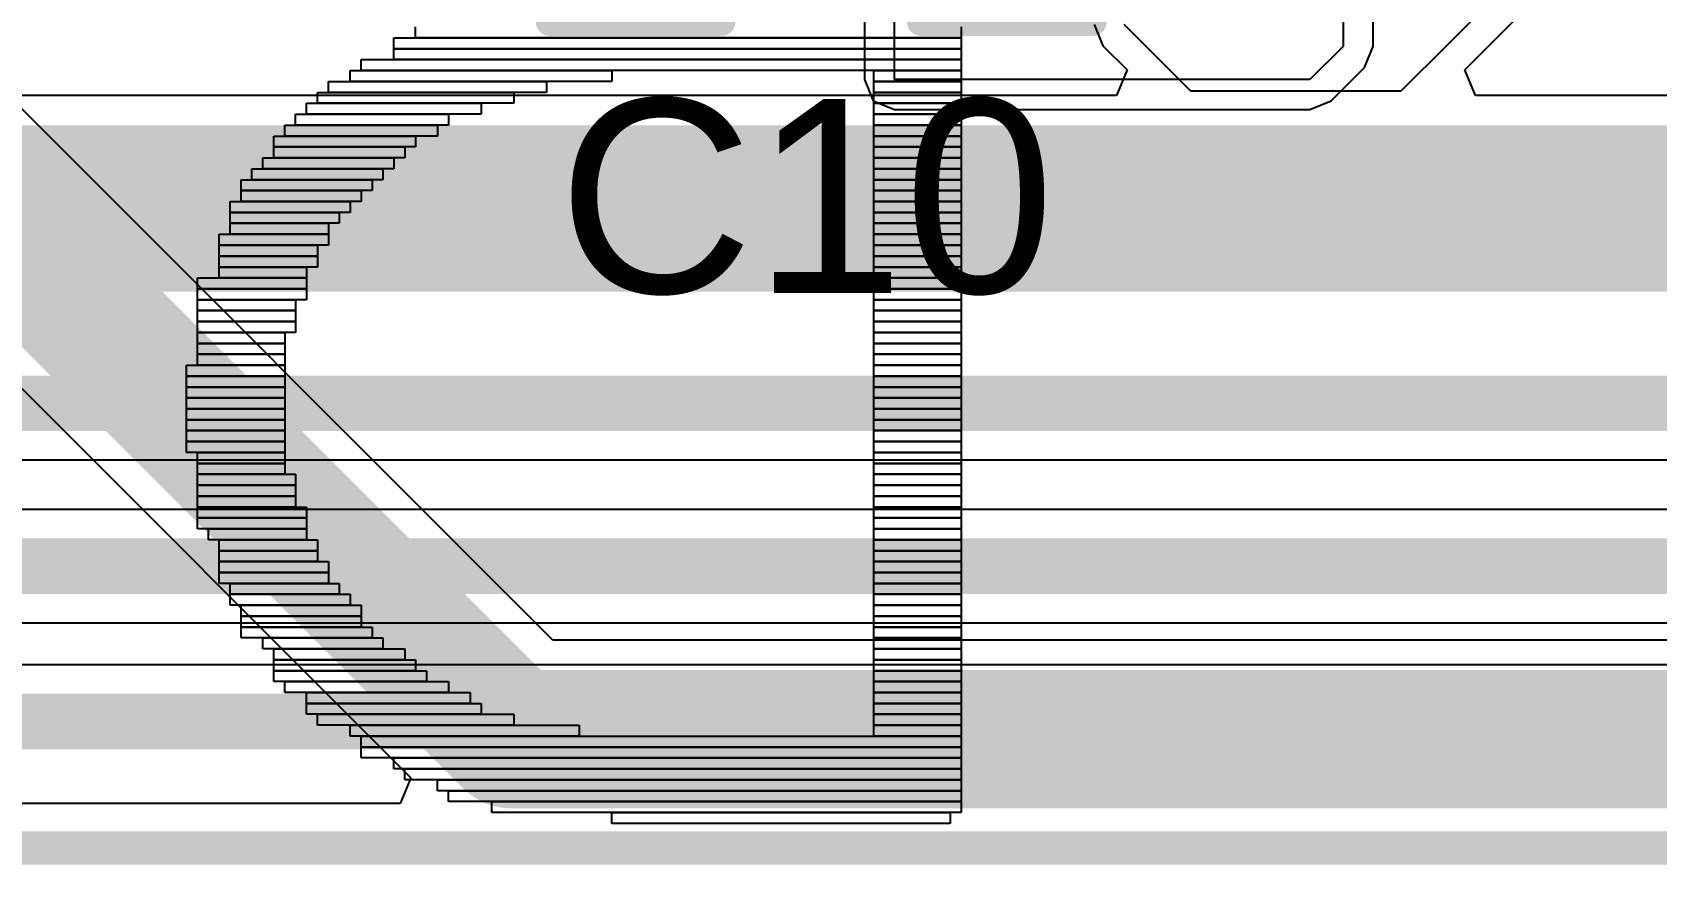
# Model space of a CAD drawing. Header units: inches. Extents: x -25 to 271, y -41 to 15.
# Drawn here: x 28.87 to 36.31, y -38.06 to -34.25 of the extents above; entities that cross this region are included whole.
import ezdxf

# ---------------------------------------------------------------- set-up
doc = ezdxf.new("R2010")
doc.units = ezdxf.units.IN
for name, color, linetype in [('Board_outline', 216, 'Continuous'), ('Bottom Layer', 5, 'Continuous'), ('Bottom Overlay', 54, 'Continuous'), ('Top Layer', 1, 'Continuous'), ('Top Overlay', 2, 'Continuous'), ('Top Paste', 8, 'Continuous'), ('Top Solder', 216, 'Continuous')]:
    doc.layers.add(name, color=color, linetype=linetype)
doc.styles.add('Arial', font='', dxfattribs={"height": 0.2})
doc.styles.get('Arial').set_extended_font_data('Arial')

# ---------------------------------------------------------------- blocks, each defined once
blk = doc.blocks.new('CAP_0603_30')
at = {"layer": 'Top Layer'}
for points in [[(-0.381, 0.4445), (-0.381, -0.4445), (-1.143, -0.4445), (-1.143, 0.4445)], [(1.143, 0.4445), (1.143, -0.4445), (0.381, -0.4445), (0.381, 0.4445)]]:
    blk.add_hatch(color=1, dxfattribs=at).paths.add_polyline_path(points)
at = {"layer": 'Top Paste'}
for points in [[(-0.381, 0.4445), (-0.381, -0.4445), (-1.143, -0.4445), (-1.143, 0.4445)], [(1.143, 0.4445), (1.143, -0.4445), (0.381, -0.4445), (0.381, 0.4445)]]:
    blk.add_hatch(color=8, dxfattribs=at).paths.add_polyline_path(points)
at = {"layer": 'Top Solder'}
for points in [[(-0.321, 0.5045), (-0.321, -0.5045), (-1.203, -0.5045), (-1.203, 0.5045)], [(1.203, 0.5045), (1.203, -0.5045), (0.321, -0.5045), (0.321, 0.5045)]]:
    blk.add_hatch(color=216, dxfattribs=at).paths.add_polyline_path(points)
at = {"layer": 'Top Overlay'}
for points in [[(-0.4572, 0.5334, 0.127, 0.127, 0), (-1.2446, 0.5334, 0.127, 0.127, 0)], [(-1.2446, 0.5334, 0.127, 0.127, 0), (-1.2446, -0.5334, 0.127, 0.127, 0)], [(1.2446, 0.5334, 0.127, 0.127, 0), (0.4572, 0.5334, 0.127, 0.127, 0)], [(1.2446, 0.5334, 0.127, 0.127, 0), (1.2446, -0.5334, 0.127, 0.127, 0)], [(-0.4572, -0.5334, 0.127, 0.127, 0), (-1.2446, -0.5334, 0.127, 0.127, 0)], [(1.2446, -0.5334, 0.127, 0.127, 0), (0.4572, -0.5334, 0.127, 0.127, 0)]]:
    blk.add_lwpolyline(points, format="xyseb", dxfattribs=at)
for points in [[(-1.2764, 0.5334, 0.0635, 0.0635, 1), (-1.2128, 0.5334, 0.0635, 0.0635, 1)], [(-1.2764, 0.5334, 0.0635, 0.0635, 1), (-1.2128, 0.5334, 0.0635, 0.0635, 1)], [(-0.4889, 0.5334, 0.0635, 0.0635, 1), (-0.4254, 0.5334, 0.0635, 0.0635, 1)], [(0.4254, 0.5334, 0.0635, 0.0635, 1), (0.4889, 0.5334, 0.0635, 0.0635, 1)], [(1.2128, 0.5334, 0.0635, 0.0635, 1), (1.2764, 0.5334, 0.0635, 0.0635, 1)], [(1.2128, 0.5334, 0.0635, 0.0635, 1), (1.2764, 0.5334, 0.0635, 0.0635, 1)], [(-1.2764, -0.5334, 0.0635, 0.0635, 1), (-1.2128, -0.5334, 0.0635, 0.0635, 1)], [(-1.2764, -0.5334, 0.0635, 0.0635, 1), (-1.2128, -0.5334, 0.0635, 0.0635, 1)], [(-0.4889, -0.5334, 0.0635, 0.0635, 1), (-0.4254, -0.5334, 0.0635, 0.0635, 1)], [(0.4254, -0.5334, 0.0635, 0.0635, 1), (0.4889, -0.5334, 0.0635, 0.0635, 1)], [(1.2128, -0.5334, 0.0635, 0.0635, 1), (1.2764, -0.5334, 0.0635, 0.0635, 1)], [(1.2128, -0.5334, 0.0635, 0.0635, 1), (1.2764, -0.5334, 0.0635, 0.0635, 1)]]:
    blk.add_lwpolyline(points, format="xyseb", close=True, dxfattribs=at)

msp = doc.modelspace()

# ---------------------------------------------------------------- linework, layer by layer
at = {"layer": 'Board_outline'}
msp.add_lwpolyline([(-16.5189, -37.9885, 0.1524, 0.1524, 0), (73.4812, -37.9885, 0.1524, 0.1524, 0)], format="xyseb", dxfattribs=at)
at = {"layer": 'Bottom Layer'}
for p, q in [((35.5722, -34.0883), (35.1391, -34.5214)), ((33.733, -34.2153), (33.7732, -34.3125)), ((34.1765, -34.5214), (33.8704, -34.2153)), ((35.432, -34.423), (35.6694, -34.1855)), ((33.7732, -34.3125), (33.8837, -34.423)), ((33.8837, -34.423), (33.8351, -34.5403)), ((35.4806, -34.5403), (35.432, -34.423)), ((33.8351, -34.5403), (13.2973, -34.5403)), ((35.1391, -34.5214), (34.1765, -34.5214)), ((40.307, -34.5403), (35.4806, -34.5403)), ((18.7173, -36.2105), (45.7124, -36.2105)), ((47.3962, -36.4385), (18.6444, -36.4385)), ((21.5984, -36.9565), (42.1181, -36.9565)), ((42.1176, -37.1504), (21.599, -37.1504))]:
    msp.add_line(p, q, dxfattribs=at)
for points in [[(11.881, -35.0582, 0.762, 0.762, 0), (40.9514, -35.0582, 0.762, 0.762, 0)], [(18.3725, -35.9515, 0.254, 0.254, 0), (45.7124, -35.9515, 0.254, 0.254, 0)], [(12.1223, -36.6975, 0.254, 0.254, 0), (47.5035, -36.6975, 0.254, 0.254, 0)], [(21.2223, -37.4094, 0.254, 0.254, 0), (42.4942, -37.4094, 0.254, 0.254, 0)]]:
    msp.add_lwpolyline(points, format="xyseb", dxfattribs=at)
at = {"layer": 'Bottom Overlay'}
for p, q in [((30.6224, -34.2765), (30.6224, -34.2265)), ((33.1225, -34.2265), (33.1225, -34.2765)), ((30.5223, -34.3266), (30.5223, -34.2765)), ((30.5223, -34.2765), (33.1225, -34.2765)), ((33.1225, -34.2765), (30.6224, -34.2765)), ((33.1225, -34.2765), (33.1225, -34.3266)), ((30.3724, -34.4264), (30.3724, -34.3764)), ((30.3724, -34.3764), (33.1225, -34.3764)), ((30.5223, -34.3764), (30.5223, -34.3266)), ((30.5223, -34.3266), (33.1225, -34.3266)), ((33.1225, -34.3266), (30.5223, -34.3266)), ((33.1225, -34.3764), (30.5223, -34.3764)), ((33.1225, -34.3266), (33.1225, -34.3764)), ((33.1225, -34.3764), (33.1225, -34.4264)), ((30.3224, -34.4764), (30.3224, -34.4264)), ((30.3224, -34.4264), (31.5223, -34.4264)), ((33.1225, -34.4264), (30.3724, -34.4264)), ((31.5223, -34.4264), (31.5223, -34.4764)), ((32.7224, -34.4764), (32.7224, -34.4264)), ((32.7224, -34.4264), (33.1225, -34.4264)), ((33.1225, -34.4264), (33.1225, -34.4764)), ((30.1723, -34.5765), (30.1723, -34.5265)), ((30.1723, -34.5265), (31.0725, -34.5265)), ((30.2223, -34.5265), (30.2223, -34.4764)), ((30.2223, -34.4764), (31.2223, -34.4764)), ((31.2223, -34.5265), (30.2223, -34.5265)), ((31.5223, -34.4764), (30.3224, -34.4764)), ((31.0725, -34.5265), (31.0725, -34.5765)), ((31.2223, -34.4764), (31.2223, -34.5265)), ((32.7224, -34.5265), (32.7224, -34.4764)), ((32.7224, -34.4764), (33.1225, -34.4764)), ((33.1225, -34.4764), (32.7224, -34.4764)), ((33.1225, -34.5265), (32.7224, -34.5265)), ((32.7224, -34.5765), (32.7224, -34.5265)), ((32.7224, -34.5265), (33.1225, -34.5265)), ((33.1225, -34.4764), (33.1225, -34.5265)), ((33.1225, -34.5265), (33.1225, -34.5765)), ((30.1225, -34.6266), (30.1225, -34.5765)), ((30.1225, -34.5765), (30.9223, -34.5765)), ((31.0725, -34.5765), (30.1723, -34.5765)), ((30.9223, -34.5765), (30.9223, -34.6266)), ((32.7224, -34.6266), (32.7224, -34.5765)), ((32.7224, -34.5765), (33.1225, -34.5765)), ((33.1225, -34.5765), (32.7224, -34.5765)), ((33.1225, -34.5765), (33.1225, -34.6266)), ((30.0224, -34.7264), (30.0224, -34.6766)), ((30.0224, -34.6766), (30.7224, -34.6766)), ((30.0725, -34.6766), (30.0725, -34.6266)), ((30.0725, -34.6266), (30.7725, -34.6266)), ((30.7725, -34.6766), (30.0725, -34.6766)), ((30.9223, -34.6266), (30.1225, -34.6266)), ((30.7224, -34.6766), (30.7224, -34.7264)), ((30.7725, -34.6266), (30.7725, -34.6766)), ((32.7224, -34.6766), (32.7224, -34.6266)), ((32.7224, -34.6266), (33.1225, -34.6266)), ((33.1225, -34.6266), (32.7224, -34.6266)), ((32.7224, -34.7264), (32.7224, -34.6766)), ((32.7224, -34.6766), (33.1225, -34.6766)), ((33.1225, -34.6766), (32.7224, -34.6766)), ((33.1225, -34.6266), (33.1225, -34.6766)), ((33.1225, -34.6766), (33.1225, -34.7264)), ((29.9724, -34.7764), (29.9724, -34.7264)), ((29.9724, -34.7264), (30.6224, -34.7264)), ((30.7224, -34.7264), (30.0224, -34.7264)), ((30.6224, -34.7264), (30.6224, -34.7764)), ((33.1225, -34.7264), (32.7224, -34.7264)), ((32.7224, -34.7764), (32.7224, -34.7264)), ((32.7224, -34.7264), (33.1225, -34.7264)), ((33.1225, -34.7264), (33.1225, -34.7764)), ((29.9223, -34.8765), (29.9223, -34.8264)), ((29.9223, -34.8264), (30.5223, -34.8264)), ((29.9724, -34.8264), (29.9724, -34.7764)), ((29.9724, -34.7764), (30.5723, -34.7764)), ((30.6224, -34.7764), (29.9724, -34.7764)), ((30.5723, -34.8264), (29.9724, -34.8264)), ((30.5223, -34.8264), (30.5223, -34.8765)), ((30.5723, -34.7764), (30.5723, -34.8264)), ((32.7224, -34.8264), (32.7224, -34.7764)), ((32.7224, -34.7764), (33.1225, -34.7764)), ((33.1225, -34.7764), (32.7224, -34.7764)), ((32.7224, -34.8765), (32.7224, -34.8264)), ((32.7224, -34.8264), (33.1225, -34.8264)), ((33.1225, -34.8264), (32.7224, -34.8264)), ((33.1225, -34.7764), (33.1225, -34.8264)), ((33.1225, -34.8264), (33.1225, -34.8765)), ((29.8723, -34.9265), (29.8723, -34.8765)), ((29.8723, -34.8765), (30.4725, -34.8765)), ((30.5223, -34.8765), (29.9223, -34.8765)), ((30.4725, -34.8765), (30.4725, -34.9265)), ((33.1225, -34.8765), (32.7224, -34.8765)), ((32.7224, -34.9265), (32.7224, -34.8765)), ((32.7224, -34.8765), (33.1225, -34.8765)), ((33.1225, -34.8765), (33.1225, -34.9265)), ((29.8223, -34.9766), (29.8223, -34.9265)), ((29.8223, -34.9265), (30.4225, -34.9265)), ((29.8223, -35.0266), (29.8223, -34.9766)), ((29.8223, -34.9766), (30.3724, -34.9766)), ((30.4225, -34.9766), (29.8223, -34.9766)), ((30.4725, -34.9265), (29.8723, -34.9265)), ((30.3724, -34.9766), (30.3724, -35.0266)), ((30.4225, -34.9265), (30.4225, -34.9766)), ((33.1225, -34.9265), (32.7224, -34.9265)), ((32.7224, -34.9766), (32.7224, -34.9265)), ((32.7224, -34.9265), (33.1225, -34.9265)), ((32.7224, -35.0266), (32.7224, -34.9766)), ((32.7224, -34.9766), (33.1225, -34.9766)), ((33.1225, -34.9766), (32.7224, -34.9766)), ((33.1225, -34.9265), (33.1225, -34.9766)), ((33.1225, -34.9766), (33.1225, -35.0266)), ((29.7725, -35.0764), (29.7725, -35.0266)), ((29.7725, -35.0266), (30.3224, -35.0266)), ((30.3724, -35.0266), (29.8223, -35.0266)), ((30.3224, -35.0266), (30.3224, -35.0764)), ((33.1225, -35.0266), (32.7224, -35.0266)), ((32.7224, -35.0764), (32.7224, -35.0266)), ((32.7224, -35.0266), (33.1225, -35.0266)), ((33.1225, -35.0266), (33.1225, -35.0764)), ((30.3224, -35.0764), (29.7725, -35.0764)), ((29.7725, -35.1264), (29.7725, -35.0764)), ((29.7725, -35.0764), (30.2724, -35.0764)), ((29.7725, -35.1765), (29.7725, -35.1264)), ((29.7725, -35.1264), (30.2223, -35.1264)), ((30.2724, -35.1264), (29.7725, -35.1264)), ((30.2223, -35.1264), (30.2223, -35.1765)), ((30.2724, -35.0764), (30.2724, -35.1264)), ((32.7224, -35.1264), (32.7224, -35.0764)), ((32.7224, -35.0764), (33.1225, -35.0764)), ((33.1225, -35.0764), (32.7224, -35.0764)), ((32.7224, -35.1765), (32.7224, -35.1264)), ((32.7224, -35.1264), (33.1225, -35.1264)), ((33.1225, -35.1264), (32.7224, -35.1264)), ((33.1225, -35.0764), (33.1225, -35.1264)), ((33.1225, -35.1264), (33.1225, -35.1765)), ((29.7224, -35.2265), (29.7224, -35.1765)), ((29.7224, -35.1765), (30.2223, -35.1765)), ((30.2223, -35.1765), (29.7725, -35.1765)), ((30.2223, -35.1765), (30.2223, -35.2265)), ((32.7224, -35.2265), (32.7224, -35.1765)), ((32.7224, -35.1765), (33.1225, -35.1765)), ((33.1225, -35.1765), (32.7224, -35.1765)), ((33.1225, -35.1765), (33.1225, -35.2265)), ((29.7224, -35.2765), (29.7224, -35.2265)), ((29.7224, -35.2265), (30.1723, -35.2265)), ((30.2223, -35.2265), (29.7224, -35.2265)), ((29.7224, -35.3266), (29.7224, -35.2765)), ((29.7224, -35.2765), (30.1723, -35.2765)), ((30.1723, -35.2765), (29.7224, -35.2765)), ((30.1723, -35.2265), (30.1723, -35.2765)), ((30.1723, -35.2765), (30.1723, -35.3266)), ((33.1225, -35.2265), (32.7224, -35.2265)), ((32.7224, -35.2765), (32.7224, -35.2265)), ((32.7224, -35.2265), (33.1225, -35.2265)), ((33.1225, -35.2765), (32.7224, -35.2765)), ((32.7224, -35.3266), (32.7224, -35.2765)), ((32.7224, -35.2765), (33.1225, -35.2765)), ((33.1225, -35.2265), (33.1225, -35.2765)), ((33.1225, -35.2765), (33.1225, -35.3266)), ((30.1723, -35.3266), (29.7224, -35.3266)), ((29.7224, -35.3764), (29.7224, -35.3266)), ((29.7224, -35.3266), (30.1225, -35.3266)), ((30.1225, -35.3266), (30.1225, -35.3764)), ((33.1225, -35.3266), (32.7224, -35.3266)), ((32.7224, -35.3764), (32.7224, -35.3266)), ((32.7224, -35.3266), (33.1225, -35.3266)), ((33.1225, -35.3266), (33.1225, -35.3764)), ((29.6224, -35.4264), (29.6224, -35.3764)), ((29.6224, -35.3764), (30.1225, -35.3764)), ((29.6224, -35.4764), (29.6224, -35.4264)), ((29.6224, -35.4264), (30.1225, -35.4264)), ((30.1225, -35.4264), (29.6224, -35.4264)), ((30.1225, -35.3764), (29.7224, -35.3764)), ((30.1225, -35.3764), (30.1225, -35.4264)), ((30.1225, -35.4264), (30.1225, -35.4764)), ((32.7224, -35.4264), (32.7224, -35.3764)), ((32.7224, -35.3764), (33.1225, -35.3764)), ((33.1225, -35.3764), (32.7224, -35.3764)), ((33.1225, -35.4264), (32.7224, -35.4264)), ((32.7224, -35.4764), (32.7224, -35.4264)), ((32.7224, -35.4264), (33.1225, -35.4264)), ((33.1225, -35.3764), (33.1225, -35.4264)), ((33.1225, -35.4264), (33.1225, -35.4764)), ((30.1225, -35.4764), (29.6224, -35.4764)), ((29.6224, -35.5265), (29.6224, -35.4764)), ((29.6224, -35.4764), (30.0725, -35.4764)), ((30.0725, -35.4764), (30.0725, -35.5265)), ((32.7224, -35.5265), (32.7224, -35.4764)), ((32.7224, -35.4764), (33.1225, -35.4764)), ((33.1225, -35.4764), (32.7224, -35.4764)), ((33.1225, -35.4764), (33.1225, -35.5265)), ((29.6224, -35.5765), (29.6224, -35.5265)), ((29.6224, -35.5265), (30.0725, -35.5265)), ((30.0725, -35.5265), (29.6224, -35.5265)), ((29.6224, -35.6265), (29.6224, -35.5765)), ((29.6224, -35.5765), (30.0725, -35.5765)), ((30.0725, -35.5765), (29.6224, -35.5765)), ((30.0725, -35.5265), (30.0725, -35.5765)), ((30.0725, -35.5765), (30.0725, -35.6265)), ((32.7224, -35.5765), (32.7224, -35.5265)), ((32.7224, -35.5265), (33.1225, -35.5265)), ((33.1225, -35.5265), (32.7224, -35.5265)), ((32.7224, -35.6265), (32.7224, -35.5765)), ((32.7224, -35.5765), (33.1225, -35.5765)), ((33.1225, -35.5765), (32.7224, -35.5765)), ((33.1225, -35.5265), (33.1225, -35.5765)), ((33.1225, -35.5765), (33.1225, -35.6265)), ((30.0725, -35.6265), (29.6224, -35.6265)), ((29.6224, -35.6766), (29.6224, -35.6265)), ((29.6224, -35.6265), (30.0224, -35.6265)), ((30.0224, -35.6265), (30.0224, -35.6766)), ((33.1225, -35.6265), (32.7224, -35.6265)), ((32.7224, -35.6766), (32.7224, -35.6265)), ((32.7224, -35.6265), (33.1225, -35.6265)), ((33.1225, -35.6265), (33.1225, -35.6766)), ((29.6224, -35.7264), (29.6224, -35.6766)), ((29.6224, -35.6766), (30.0224, -35.6766)), ((30.0224, -35.6766), (29.6224, -35.6766)), ((30.0224, -35.7264), (29.6224, -35.7264)), ((29.6224, -35.7764), (29.6224, -35.7264)), ((29.6224, -35.7264), (30.0224, -35.7264)), ((30.0224, -35.6766), (30.0224, -35.7264)), ((30.0224, -35.7264), (30.0224, -35.7764)), ((33.1225, -35.6766), (32.7224, -35.6766)), ((32.7224, -35.7264), (32.7224, -35.6766)), ((32.7224, -35.6766), (33.1225, -35.6766)), ((32.7224, -35.7764), (32.7224, -35.7264)), ((32.7224, -35.7264), (33.1225, -35.7264)), ((33.1225, -35.7264), (32.7224, -35.7264)), ((33.1225, -35.6766), (33.1225, -35.7264)), ((33.1225, -35.7264), (33.1225, -35.7764)), ((29.5723, -35.8264), (29.5723, -35.7764)), ((29.5723, -35.7764), (30.0224, -35.7764)), ((30.0224, -35.7764), (29.6224, -35.7764)), ((30.0224, -35.7764), (30.0224, -35.8264)), ((33.1225, -35.7764), (32.7224, -35.7764)), ((32.7224, -35.8264), (32.7224, -35.7764)), ((32.7224, -35.7764), (33.1225, -35.7764)), ((33.1225, -35.7764), (33.1225, -35.8264)), ((30.0224, -35.8264), (29.5723, -35.8264)), ((29.5723, -35.8765), (29.5723, -35.8264)), ((29.5723, -35.8264), (30.0224, -35.8264)), ((30.0224, -35.8765), (29.5723, -35.8765)), ((29.5723, -35.9265), (29.5723, -35.8765)), ((29.5723, -35.8765), (30.0224, -35.8765)), ((30.0224, -35.8264), (30.0224, -35.8765)), ((30.0224, -35.8765), (30.0224, -35.9265)), ((32.7224, -35.8765), (32.7224, -35.8264)), ((32.7224, -35.8264), (33.1225, -35.8264)), ((33.1225, -35.8264), (32.7224, -35.8264)), ((33.1225, -35.8765), (32.7224, -35.8765)), ((32.7224, -35.9265), (32.7224, -35.8765)), ((32.7224, -35.8765), (33.1225, -35.8765)), ((33.1225, -35.8264), (33.1225, -35.8765)), ((33.1225, -35.8765), (33.1225, -35.9265)), ((30.0224, -35.9265), (29.5723, -35.9265)), ((29.5723, -35.9766), (29.5723, -35.9265)), ((29.5723, -35.9265), (30.0224, -35.9265)), ((30.0224, -35.9265), (30.0224, -35.9766)), ((32.7224, -35.9766), (32.7224, -35.9265)), ((32.7224, -35.9265), (33.1225, -35.9265)), ((33.1225, -35.9265), (32.7224, -35.9265)), ((33.1225, -35.9265), (33.1225, -35.9766)), ((30.0224, -35.9766), (29.5723, -35.9766)), ((29.5723, -36.0266), (29.5723, -35.9766)), ((29.5723, -35.9766), (30.0224, -35.9766)), ((30.0224, -36.0266), (29.5723, -36.0266)), ((29.5723, -36.0764), (29.5723, -36.0266)), ((29.5723, -36.0266), (30.0224, -36.0266)), ((30.0224, -35.9766), (30.0224, -36.0266)), ((30.0224, -36.0266), (30.0224, -36.0764)), ((32.7224, -36.0266), (32.7224, -35.9766)), ((32.7224, -35.9766), (33.1225, -35.9766)), ((33.1225, -35.9766), (32.7224, -35.9766)), ((33.1225, -36.0266), (32.7224, -36.0266)), ((32.7224, -36.0764), (32.7224, -36.0266)), ((32.7224, -36.0266), (33.1225, -36.0266)), ((33.1225, -35.9766), (33.1225, -36.0266)), ((33.1225, -36.0266), (33.1225, -36.0764)), ((29.5723, -36.1264), (29.5723, -36.0764)), ((29.5723, -36.0764), (30.0224, -36.0764)), ((30.0224, -36.0764), (29.5723, -36.0764)), ((30.0224, -36.0764), (30.0224, -36.1264)), ((32.7224, -36.1264), (32.7224, -36.0764)), ((32.7224, -36.0764), (33.1225, -36.0764)), ((33.1225, -36.0764), (32.7224, -36.0764)), ((33.1225, -36.0764), (33.1225, -36.1264)), ((29.5723, -36.1765), (29.5723, -36.1264)), ((29.5723, -36.1264), (30.0224, -36.1264)), ((30.0224, -36.1264), (29.5723, -36.1264)), ((30.0224, -36.1765), (29.5723, -36.1765)), ((29.6224, -36.2265), (29.6224, -36.1765)), ((29.6224, -36.1765), (30.0224, -36.1765)), ((30.0224, -36.1264), (30.0224, -36.1765)), ((30.0224, -36.1765), (30.0224, -36.2265)), ((33.1225, -36.1264), (32.7224, -36.1264)), ((32.7224, -36.1765), (32.7224, -36.1264)), ((32.7224, -36.1264), (33.1225, -36.1264)), ((33.1225, -36.1765), (32.7224, -36.1765)), ((32.7224, -36.2265), (32.7224, -36.1765)), ((32.7224, -36.1765), (33.1225, -36.1765)), ((33.1225, -36.1264), (33.1225, -36.1765)), ((33.1225, -36.1765), (33.1225, -36.2265)), ((30.0224, -36.2265), (29.6224, -36.2265)), ((29.6224, -36.2765), (29.6224, -36.2265)), ((29.6224, -36.2265), (30.0224, -36.2265)), ((30.0224, -36.2265), (30.0224, -36.2765)), ((33.1225, -36.2265), (32.7224, -36.2265)), ((32.7224, -36.2765), (32.7224, -36.2265)), ((32.7224, -36.2265), (33.1225, -36.2265)), ((33.1225, -36.2265), (33.1225, -36.2765)), ((29.6224, -36.3266), (29.6224, -36.2765)), ((29.6224, -36.2765), (30.0725, -36.2765)), ((30.0224, -36.2765), (29.6224, -36.2765)), ((30.0725, -36.3266), (29.6224, -36.3266)), ((29.6224, -36.3764), (29.6224, -36.3266)), ((29.6224, -36.3266), (30.0725, -36.3266)), ((30.0725, -36.2765), (30.0725, -36.3266)), ((30.0725, -36.3266), (30.0725, -36.3764)), ((33.1225, -36.2765), (32.7224, -36.2765)), ((32.7224, -36.3266), (32.7224, -36.2765)), ((32.7224, -36.2765), (33.1225, -36.2765)), ((32.7224, -36.3764), (32.7224, -36.3266)), ((32.7224, -36.3266), (33.1225, -36.3266)), ((33.1225, -36.3266), (32.7224, -36.3266)), ((33.1225, -36.2765), (33.1225, -36.3266)), ((33.1225, -36.3266), (33.1225, -36.3764)), ((30.0725, -36.3764), (29.6224, -36.3764)), ((29.6224, -36.4264), (29.6224, -36.3764)), ((29.6224, -36.3764), (30.0725, -36.3764)), ((30.0725, -36.3764), (30.0725, -36.4264)), ((33.1225, -36.3764), (32.7224, -36.3764)), ((32.7224, -36.4264), (32.7224, -36.3764)), ((32.7224, -36.3764), (33.1225, -36.3764)), ((33.1225, -36.3764), (33.1225, -36.4264)), ((30.0725, -36.4264), (29.6224, -36.4264)), ((29.6224, -36.4764), (29.6224, -36.4264)), ((29.6224, -36.4264), (30.1225, -36.4264)), ((29.6224, -36.5265), (29.6224, -36.4764)), ((29.6224, -36.4764), (30.1225, -36.4764)), ((30.1225, -36.4764), (29.6224, -36.4764)), ((30.1225, -36.4264), (30.1225, -36.4764)), ((30.1225, -36.4764), (30.1225, -36.5265)), ((33.1225, -36.4264), (32.7224, -36.4264)), ((32.7224, -36.4764), (32.7224, -36.4264)), ((32.7224, -36.4264), (33.1225, -36.4264)), ((32.7224, -36.5265), (32.7224, -36.4764)), ((32.7224, -36.4764), (33.1225, -36.4764)), ((33.1225, -36.4764), (32.7224, -36.4764)), ((33.1225, -36.4264), (33.1225, -36.4764)), ((33.1225, -36.4764), (33.1225, -36.5265)), ((30.1225, -36.5265), (29.6224, -36.5265)), ((29.6724, -36.5765), (29.6724, -36.5265)), ((29.6724, -36.5265), (30.1225, -36.5265)), ((30.1225, -36.5265), (30.1225, -36.5765)), ((32.7224, -36.5765), (32.7224, -36.5265)), ((32.7224, -36.5265), (33.1225, -36.5265)), ((33.1225, -36.5265), (32.7224, -36.5265)), ((33.1225, -36.5265), (33.1225, -36.5765)), ((30.1225, -36.5765), (29.6724, -36.5765)), ((29.7224, -36.6265), (29.7224, -36.5765)), ((29.7224, -36.5765), (30.1723, -36.5765)), ((30.1723, -36.6265), (29.7224, -36.6265)), ((29.7224, -36.6766), (29.7224, -36.6265)), ((29.7224, -36.6265), (30.1723, -36.6265)), ((30.1723, -36.5765), (30.1723, -36.6265)), ((30.1723, -36.6265), (30.1723, -36.6766)), ((33.1225, -36.5765), (32.7224, -36.5765)), ((32.7224, -36.6265), (32.7224, -36.5765)), ((32.7224, -36.5765), (33.1225, -36.5765)), ((32.7224, -36.6766), (32.7224, -36.6265)), ((32.7224, -36.6265), (33.1225, -36.6265)), ((33.1225, -36.6265), (32.7224, -36.6265)), ((33.1225, -36.5765), (33.1225, -36.6265)), ((33.1225, -36.6265), (33.1225, -36.6766)), ((29.7224, -36.7264), (29.7224, -36.6766)), ((29.7224, -36.6766), (30.2223, -36.6766)), ((30.1723, -36.6766), (29.7224, -36.6766)), ((30.2223, -36.6766), (30.2223, -36.7264)), ((33.1225, -36.6766), (32.7224, -36.6766)), ((32.7224, -36.7264), (32.7224, -36.6766)), ((32.7224, -36.6766), (33.1225, -36.6766)), ((33.1225, -36.6766), (33.1225, -36.7264)), ((30.2223, -36.7264), (29.7224, -36.7264)), ((29.7224, -36.7764), (29.7224, -36.7264)), ((29.7224, -36.7264), (30.2223, -36.7264)), ((30.2223, -36.7264), (30.2223, -36.7764)), ((32.7224, -36.7764), (32.7224, -36.7264)), ((32.7224, -36.7264), (33.1225, -36.7264)), ((33.1225, -36.7264), (32.7224, -36.7264)), ((33.1225, -36.7264), (33.1225, -36.7764)), ((30.2223, -36.7764), (29.7224, -36.7764)), ((29.7725, -36.8264), (29.7725, -36.7764)), ((29.7725, -36.7764), (30.2724, -36.7764)), ((30.2724, -36.8264), (29.7725, -36.8264)), ((29.7725, -36.8765), (29.7725, -36.8264)), ((29.7725, -36.8264), (30.3224, -36.8264)), ((30.2724, -36.7764), (30.2724, -36.8264)), ((30.3224, -36.8264), (30.3224, -36.8765)), ((33.1225, -36.7764), (32.7224, -36.7764)), ((32.7224, -36.8264), (32.7224, -36.7764)), ((32.7224, -36.7764), (33.1225, -36.7764)), ((32.7224, -36.8765), (32.7224, -36.8264)), ((32.7224, -36.8264), (33.1225, -36.8264)), ((33.1225, -36.8264), (32.7224, -36.8264)), ((33.1225, -36.7764), (33.1225, -36.8264)), ((33.1225, -36.8264), (33.1225, -36.8765)), ((30.3224, -36.8765), (29.7725, -36.8765)), ((29.8223, -36.9265), (29.8223, -36.8765)), ((29.8223, -36.8765), (30.3724, -36.8765)), ((30.3724, -36.8765), (30.3724, -36.9265)), ((32.7224, -36.9265), (32.7224, -36.8765)), ((32.7224, -36.8765), (33.1225, -36.8765)), ((33.1225, -36.8765), (32.7224, -36.8765)), ((33.1225, -36.8765), (33.1225, -36.9265)), ((30.3724, -36.9265), (29.8223, -36.9265)), ((29.8223, -36.9766), (29.8223, -36.9265)), ((29.8223, -36.9265), (30.3724, -36.9265)), ((30.3724, -36.9766), (29.8223, -36.9766)), ((29.8223, -37.0266), (29.8223, -36.9766)), ((29.8223, -36.9766), (30.4225, -36.9766)), ((30.3724, -36.9265), (30.3724, -36.9766)), ((30.4225, -36.9766), (30.4225, -37.0266)), ((33.1225, -36.9265), (32.7224, -36.9265)), ((32.7224, -36.9766), (32.7224, -36.9265)), ((32.7224, -36.9265), (33.1225, -36.9265)), ((32.7224, -37.0266), (32.7224, -36.9766)), ((32.7224, -36.9766), (33.1225, -36.9766)), ((33.1225, -36.9766), (32.7224, -36.9766)), ((33.1225, -36.9265), (33.1225, -36.9766)), ((33.1225, -36.9766), (33.1225, -37.0266)), ((30.4225, -37.0266), (29.8223, -37.0266)), ((29.9223, -37.0764), (29.9223, -37.0266)), ((29.9223, -37.0266), (30.4725, -37.0266)), ((30.4725, -37.0266), (30.4725, -37.0764)), ((33.1225, -37.0266), (32.7224, -37.0266)), ((32.7224, -37.0764), (32.7224, -37.0266)), ((32.7224, -37.0266), (33.1225, -37.0266)), ((33.1225, -37.0266), (33.1225, -37.0764)), ((30.4725, -37.0764), (29.9223, -37.0764)), ((29.9724, -37.1264), (29.9724, -37.0764)), ((29.9724, -37.0764), (30.5723, -37.0764)), ((30.5723, -37.1264), (29.9724, -37.1264)), ((29.9724, -37.1765), (29.9724, -37.1264)), ((29.9724, -37.1264), (30.6224, -37.1264)), ((30.5723, -37.0764), (30.5723, -37.1264)), ((30.6224, -37.1264), (30.6224, -37.1765)), ((32.7224, -37.1264), (32.7224, -37.0764)), ((32.7224, -37.0764), (33.1225, -37.0764)), ((33.1225, -37.0764), (32.7224, -37.0764)), ((32.7224, -37.1765), (32.7224, -37.1264)), ((32.7224, -37.1264), (33.1225, -37.1264)), ((33.1225, -37.1264), (32.7224, -37.1264)), ((33.1225, -37.0764), (33.1225, -37.1264)), ((33.1225, -37.1264), (33.1225, -37.1765)), ((29.9724, -37.2265), (29.9724, -37.1765)), ((29.9724, -37.1765), (30.6724, -37.1765)), ((30.6224, -37.1765), (29.9724, -37.1765)), ((30.6724, -37.1765), (30.6724, -37.2265)), ((32.7224, -37.2265), (32.7224, -37.1765)), ((32.7224, -37.1765), (33.1225, -37.1765)), ((33.1225, -37.1765), (32.7224, -37.1765)), ((33.1225, -37.1765), (33.1225, -37.2265)), ((30.6724, -37.2265), (29.9724, -37.2265)), ((30.0224, -37.2765), (30.0224, -37.2265)), ((30.0224, -37.2265), (30.7725, -37.2265)), ((30.7725, -37.2765), (30.0224, -37.2765)), ((30.1225, -37.3266), (30.1225, -37.2765)), ((30.1225, -37.2765), (30.8723, -37.2765)), ((30.7725, -37.2265), (30.7725, -37.2765)), ((30.8723, -37.2765), (30.8723, -37.3266)), ((33.1225, -37.2265), (32.7224, -37.2265)), ((32.7224, -37.2765), (32.7224, -37.2265)), ((32.7224, -37.2265), (33.1225, -37.2265)), ((33.1225, -37.2765), (32.7224, -37.2765)), ((32.7224, -37.3266), (32.7224, -37.2765)), ((32.7224, -37.2765), (33.1225, -37.2765)), ((33.1225, -37.2265), (33.1225, -37.2765)), ((33.1225, -37.2765), (33.1225, -37.3266)), ((30.8723, -37.3266), (30.1225, -37.3266)), ((30.1225, -37.3764), (30.1225, -37.3266)), ((30.1225, -37.3266), (30.9223, -37.3266)), ((30.9223, -37.3266), (30.9223, -37.3764)), ((32.7224, -37.3764), (32.7224, -37.3266)), ((32.7224, -37.3266), (33.1225, -37.3266)), ((33.1225, -37.3266), (32.7224, -37.3266)), ((33.1225, -37.3266), (33.1225, -37.3764)), ((30.9223, -37.3764), (30.1225, -37.3764)), ((30.1723, -37.4264), (30.1723, -37.3764)), ((30.1723, -37.3764), (31.0725, -37.3764)), ((31.0725, -37.4264), (30.1723, -37.4264)), ((30.3224, -37.4764), (30.3224, -37.4264)), ((30.3224, -37.4264), (31.3724, -37.4264)), ((31.0725, -37.3764), (31.0725, -37.4264)), ((31.3724, -37.4264), (31.3724, -37.4764)), ((33.1225, -37.3764), (32.7224, -37.3764)), ((32.7224, -37.4264), (32.7224, -37.3764)), ((32.7224, -37.3764), (33.1225, -37.3764)), ((33.1225, -37.4264), (32.7224, -37.4264)), ((32.7224, -37.4764), (32.7224, -37.4264)), ((32.7224, -37.4264), (33.1225, -37.4264)), ((33.1225, -37.3764), (33.1225, -37.4264)), ((33.1225, -37.4264), (33.1225, -37.4764)), ((31.3724, -37.4764), (30.3224, -37.4764)), ((30.3724, -37.5265), (30.3724, -37.4764)), ((30.3724, -37.4764), (33.1225, -37.4764)), ((33.1225, -37.4764), (32.7224, -37.4764)), ((33.1225, -37.4764), (33.1225, -37.5265)), ((30.3724, -37.5765), (30.3724, -37.5265)), ((30.3724, -37.5265), (33.1225, -37.5265)), ((33.1225, -37.5265), (30.3724, -37.5265)), ((33.1225, -37.5765), (30.3724, -37.5765)), ((30.5223, -37.6265), (30.5223, -37.5765)), ((30.5223, -37.5765), (33.1225, -37.5765)), ((33.1225, -37.5265), (33.1225, -37.5765)), ((33.1225, -37.5765), (33.1225, -37.6265)), ((33.1225, -37.6265), (30.5223, -37.6265)), ((30.5723, -37.6766), (30.5723, -37.6265)), ((30.5723, -37.6265), (33.1225, -37.6265)), ((33.1225, -37.6265), (33.1225, -37.6766)), ((33.1225, -37.6766), (30.5723, -37.6766)), ((30.7224, -37.7264), (30.7224, -37.6766)), ((30.7224, -37.6766), (33.1225, -37.6766)), ((33.1225, -37.7264), (30.7224, -37.7264)), ((30.7725, -37.7764), (30.7725, -37.7264)), ((30.7725, -37.7264), (33.1225, -37.7264)), ((33.1225, -37.6766), (33.1225, -37.7264)), ((33.1225, -37.7264), (33.1225, -37.7764)), ((33.1225, -37.7764), (30.7725, -37.7764)), ((30.9724, -37.8264), (30.9724, -37.7764)), ((30.9724, -37.7764), (33.1225, -37.7764)), ((33.1225, -37.7764), (33.1225, -37.8264)), ((33.1225, -37.8264), (30.9724, -37.8264)), ((31.5223, -37.8765), (31.5223, -37.8264)), ((31.5223, -37.8264), (33.0725, -37.8264)), ((33.0725, -37.8765), (31.5223, -37.8765)), ((33.0725, -37.8264), (33.0725, -37.8765))]:
    msp.add_line(p, q, dxfattribs=at)
at = {"layer": 'Top Layer'}
for p, q in [((32.6793, -32.9946), (32.6793, -34.4678)), ((32.8168, -34.4678), (32.8168, -32.9946)), ((34.8742, -33.147), (34.8742, -34.3154)), ((35.0117, -34.3154), (35.0117, -33.147)), ((34.8742, -34.3154), (34.7218, -34.4678)), ((34.9714, -34.4126), (35.0117, -34.3154)), ((35.0117, -34.3154), (35.0117, -34.3154)), ((31.2519, -37.0372), (28.6063, -34.3916)), ((32.6793, -34.4678), (32.7196, -34.565)), ((34.7218, -34.4678), (32.8168, -34.4678)), ((34.819, -34.565), (34.9714, -34.4126)), ((34.9714, -34.4126), (34.9714, -34.4126)), ((32.7196, -34.565), (32.8168, -34.6053)), ((32.8168, -34.6053), (34.7218, -34.6053)), ((34.7218, -34.6053), (34.819, -34.565)), ((34.7218, -34.6053), (34.7218, -34.6053)), ((34.819, -34.565), (34.819, -34.565)), ((27.8326, -34.8998), (30.6001, -37.6673)), ((40.2816, -37.0372), (31.2519, -37.0372)), ((30.6001, -37.6673), (30.5515, -37.7846)), ((30.5515, -37.7846), (21.6306, -37.7846))]:
    msp.add_line(p, q, dxfattribs=at)
for points in [[(28.1531, -34.5793, 0.635, 0.635, 0), (31.0642, -37.4904, 0.635, 0.635, 0)], [(31.0642, -37.4904, 0.635, 0.635, 0), (40.6908, -37.4904, 0.635, 0.635, 0)]]:
    msp.add_lwpolyline(points, format="xyseb", dxfattribs=at)
msp.add_lwpolyline([(30.9054, -37.4904, 0.3175, 0.3175, 1), (31.223, -37.4904, 0.3175, 0.3175, 1)], format="xyseb", close=True, dxfattribs=at)
msp.add_lwpolyline([(30.9054, -37.4904, 0.3175, 0.3175, 1), (31.223, -37.4904, 0.3175, 0.3175, 1)], format="xyseb", close=True, dxfattribs=at)

# ---------------------------------------------------------------- block references
at = {"rotation": 180}
msp.add_blockref('CAP_0603_30', (32.4815, -33.6705), dxfattribs=at)

# ---------------------------------------------------------------- texts
at = {"layer": 'Top Overlay', "style": 'Arial'}
msp.add_text('C10', height=0.889, dxfattribs=at).set_placement((31.2741, -35.4456))

doc.saveas('drawing.dxf')
